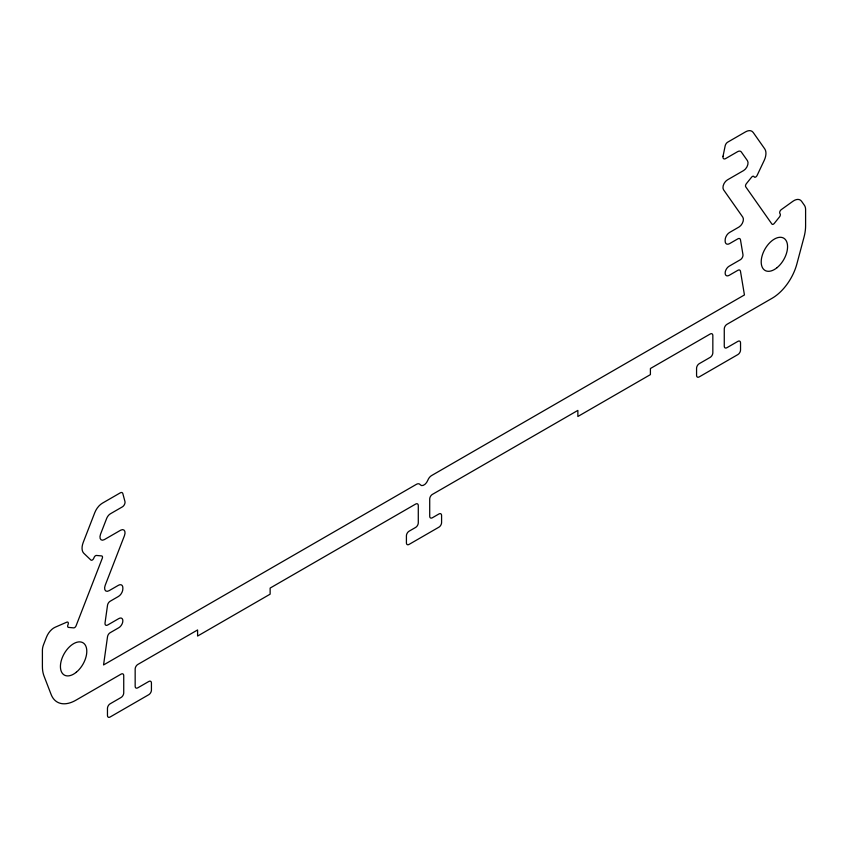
<?xml version="1.0" encoding="UTF-8"?>
<svg xmlns="http://www.w3.org/2000/svg" width="848" height="848" viewBox="0 0 848 848"><rect width="100%" height="100%" fill="white"/><g stroke="black" fill="none" stroke-linecap="round" stroke-linejoin="round"><path stroke-width="1.27" d="M723.037 156.244L722.952 157.092A3.731 2.152 -60 0 0 725.591 158.608L737.559 151.697A6.222 3.593 -60 0 1 741.364 152.046L747.459 160.707A6.222 3.593 -60 0 1 743.654 170.522L727.34 179.935A6.222 3.593 -60 0 0 723.535 189.751L742.816 217.194A6.222 3.593 -60 0 1 739.011 227.01L729.545 232.479A6.222 3.593 -60 0 0 725.146 240.09L725.146 241.108A6.222 3.593 -60 0 0 729.545 243.641L737.877 238.829A3.731 2.152 -60 0 1 740.484 239.846L742.965 254.654A3.731 2.152 -60 0 1 740.357 259.732L729.1 266.23A5.597 3.233 -60 0 0 725.146 273.088A5.597 3.233 -60 0 0 729.1 275.367L737.877 270.3A3.731 2.152 -60 0 1 740.484 271.318L744.438 294.945L431.611 475.548A6.222 3.593 -60 0 0 427.805 480.286A6.222 3.593 -60 0 1 420.195 484.685A6.222 3.593 -60 0 0 416.389 484.346L103.562 664.949L107.516 636.753A3.731 2.152 -60 0 1 110.123 632.735L118.9 627.668A5.597 3.233 -60 0 0 122.854 620.821A5.597 3.233 -60 0 0 118.9 618.531L107.643 625.029A3.731 2.152 -60 0 1 105.035 622.962L107.516 605.281A3.731 2.152 -60 0 1 110.123 601.264L118.455 596.451A6.222 3.593 -60 0 0 122.854 588.841L122.854 587.823A6.222 3.593 -60 0 0 118.455 585.279L108.989 590.749A6.222 3.593 -60 0 1 105.184 585.332L124.465 535.618A6.222 3.593 -60 0 0 120.66 530.201L104.346 539.614A6.222 3.593 -60 0 1 100.541 534.198L106.636 518.499A6.222 3.593 -60 0 1 110.441 513.761L122.409 506.85A3.731 2.152 -60 0 0 124.963 501.55L122.843 493.631A3.731 2.152 -60 0 0 120.289 492.847L102.385 503.182A12.434 7.176 -60 0 0 94.775 512.658L83.221 542.434A12.434 7.176 -60 0 0 83.814 553.278L90.895 560.051A2.491 1.431 -60 0 0 93.821 558.154L94.043 557.581A2.491 1.431 -60 0 1 96.449 555.451L101.622 555.917A2.491 1.431 -60 0 1 102.269 558.323L76.108 625.739A2.491 1.431 -60 0 1 73.702 627.87L68.529 627.403A2.491 1.431 -60 0 1 67.882 624.997L68.105 624.435A2.491 1.431 -60 0 0 66.801 622.156L55.109 627.255A12.434 7.176 -60 0 0 46.428 637.272L43.577 644.607A12.434 7.176 -60 0 0 42.4 650.363L42.4 666.464A37.301 21.539 -60 0 0 43.99 675.962L51.124 694.48A37.301 21.539 -60 0 0 75.907 700.204L121.094 674.118A3.731 2.152 -60 0 1 123.734 675.644L123.734 692.901A3.731 2.152 -60 0 1 121.094 697.469L110.102 703.819A3.731 2.152 -60 0 0 107.463 708.387L107.463 715.489A3.731 2.152 -60 0 0 110.102 717.016L148.792 694.682A3.731 2.152 -60 0 0 151.432 690.113L151.432 683A3.731 2.152 -60 0 0 148.792 681.485L137.8 687.823A3.731 2.152 -60 0 1 135.161 686.308L135.161 669.04A3.731 2.152 -60 0 1 137.8 664.472L197.595 629.958L197.595 636.053L270.13 594.172L270.13 588.077L415.647 504.062A3.731 2.152 -60 0 1 418.287 505.588L418.287 522.845A3.731 2.152 -60 0 1 415.647 527.414L409.054 531.219A3.731 2.152 -60 0 0 406.415 535.788L406.415 542.9A3.731 2.152 -60 0 0 409.054 544.416L438.946 527.159A3.731 2.152 -60 0 0 441.585 522.591L441.585 515.489A3.731 2.152 -60 0 0 438.946 513.962L432.353 517.768A3.731 2.152 -60 0 1 429.713 516.241L429.713 498.984A3.731 2.152 -60 0 1 432.353 494.416L577.87 410.4L577.87 416.495L650.405 374.615L650.405 368.52L710.2 334.006A3.731 2.152 -60 0 1 712.839 335.522L712.839 352.789A3.731 2.152 -60 0 1 710.2 357.358L699.208 363.697A3.731 2.152 -60 0 0 696.568 368.265L696.568 375.378A3.731 2.152 -60 0 0 699.208 376.904L737.898 354.559A3.731 2.152 -60 0 0 740.537 349.991L740.537 342.889A3.731 2.152 -60 0 0 737.898 341.362L726.906 347.712A3.731 2.152 -60 0 1 724.266 346.185L724.266 328.929A3.731 2.152 -60 0 1 726.906 324.36L772.093 298.273A37.301 21.539 -60 0 0 796.876 263.919L804.01 237.175A37.301 21.539 -60 0 0 805.6 225.833L805.6 209.732A12.434 7.176 -60 0 0 804.423 205.333L801.572 201.283A12.434 7.176 -60 0 0 792.891 201.294L781.199 209.7A2.491 1.431 -60 0 0 779.895 213.484L780.118 213.802A2.491 1.431 -60 0 1 779.471 216.95L774.298 223.384A2.491 1.431 -60 0 1 771.892 224.031L745.731 186.814A2.491 1.431 -60 0 1 746.378 183.666L751.551 177.232A2.491 1.431 -60 0 1 753.957 176.585L754.179 176.903A2.491 1.431 -60 0 0 757.105 175.419L764.186 160.463A12.434 7.176 -60 0 0 764.779 148.941L753.225 132.5A12.434 7.176 -60 0 0 745.615 131.822L727.711 142.157A3.731 2.152 -60 0 0 725.157 145.888L723.037 156.244M777.097 267.639A18.656 10.77 -60 0 0 784.209 238.468A18.656 10.77 -60 0 0 761.854 256.796A18.656 10.77 -60 0 0 777.097 267.639M76.32 672.231A18.656 10.77 -60 0 0 83.433 643.06A18.656 10.77 -60 0 0 61.077 661.387A18.656 10.77 -60 0 0 76.32 672.231"/></g></svg>
